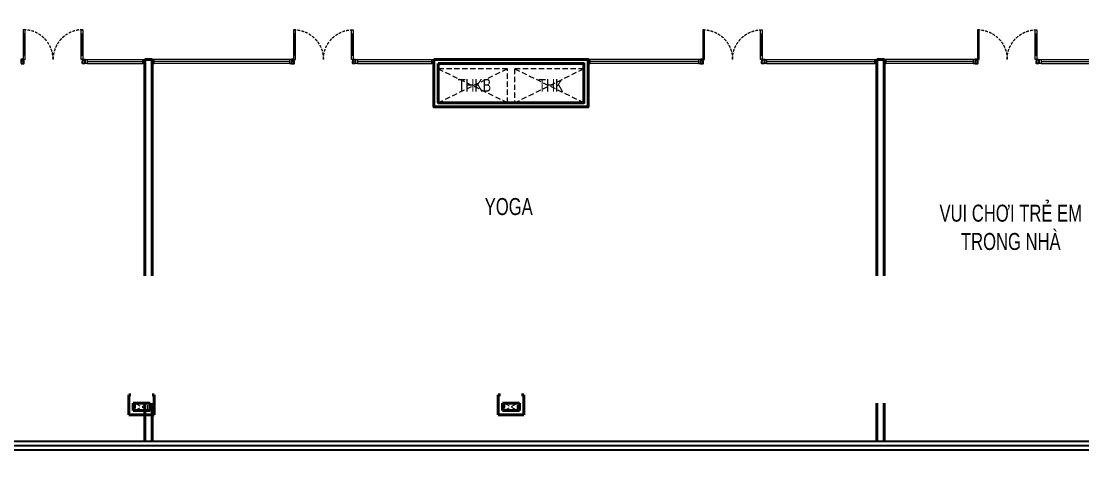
# Model space of a CAD drawing. Header units: millimetres. Extents: x -361611864 to 361244677, y -284134798 to 284403648.
# Drawn here: x -36757 to -11783, y 5957 to 16570 of the extents above; entities that cross this region are included whole.
import ezdxf
from ezdxf.enums import TextEntityAlignment as Align
from ezdxf.xclip import XClip

# ---------------------------------------------------------------- set-up
doc = ezdxf.new("R2010")
doc.units = ezdxf.units.MM
doc.header["$MEASUREMENT"] = 0
doc.header["$XCLIPFRAME"] = 0
doc.linetypes.add('HIDDEN', pattern=[0.375, 0.25, -0.125])
doc.linetypes.add('HIDDEN2', pattern=[0.1875, 0.125, -0.0625])
doc.layers.add('A-COLUMN UPDATE', color=7, linetype='Continuous', true_color=0xff1f1f)
for name, color, linetype in [('A-GLAZ', 135, 'Continuous'), ('KT-Text', 7, 'Continuous'), ('KTV-KT-CUA DI', 5, 'Continuous'), ('Xref_ST_MBDV Cot vach 30.7.2022$0$KT-Text', 7, 'Continuous')]:
    doc.layers.add(name, color=color, linetype=linetype)
for name, color, linetype, lineweight in [('AUDIT_I_220808132811-11', 7, 'Continuous', 9), ('KT-Kich thuoc', 159, 'Continuous', 18), ('KT-lomo nuoc', 3, 'HIDDEN', 5), ('KT-Net cat', 1, 'Continuous', 40), ('KT-Net cua', 87, 'Continuous', 9), ('SPE-MEP-HVAC', 140, 'Continuous', 0), ('Xref_ST_MBDV Cot vach 30.7.2022$0$Xref_ST_MBDV Cot vach 30.7.2022|Xref_ST_MBDV Cot vach 30.7.2022|Xref_ST_MBDV Cot vach 30.7.2022|Xref_ST_MBDV Cot vach 30.7.2022|00_duong_QH', 7, 'Continuous', 9)]:
    doc.layers.add(name, color=color, linetype=linetype, lineweight=lineweight)
doc.styles.add('Arial', font='arial.ttf', dxfattribs={"width": 0.7})
doc.styles.add('Xref_ST_MBDV Cot vach 30.7.2022$0$Arial', font='arial.ttf', dxfattribs={"width": 0.7})

# ---------------------------------------------------------------- blocks, each defined once
blk = doc.blocks.new('*U213')
at = {"color": 8}
for p, q in [((50, 100), (1804, 100)), ((50, 0), (1804, 0))]:
    blk.add_line(p, q, dxfattribs=at)
blk.add_line((50, 50), (1804, 50))
for points in [[(0, 0), (50, 0), (50, 100), (0, 100)], [(1804, 0), (1854, 0), (1854, 100), (1804, 100)]]:
    blk.add_lwpolyline(points, close=True)
blk = doc.blocks.new('*U210')
for p, q in [((-1410, -100), (-1450, -100)), ((-90, -100), (-50, -100)), ((-1410, -600), (-1450, -600)), ((-90, -600), (-50, -600))]:
    blk.add_line(p, q)
at = {"color": 251}
for p, q in [((-1430, -100), (-1430, -600)), ((-70, -100), (-70, -600))]:
    blk.add_line(p, q, dxfattribs=at)
for points in [[(-1450, 0), (-1410, 0), (-1410, -700), (-1450, -700)], [(-50, 0), (-90, 0), (-90, -700), (-50, -700)]]:
    blk.add_lwpolyline(points, close=True)
at = {"color": 251, "linetype": 'HIDDEN2', "ltscale": 500}
for centre, start, end in [((-1450, 0), 270, 0), ((-50, 0), 180, 270)]:
    blk.add_arc(centre, 700, start, end, dxfattribs=at)
at = {"layer": 'KTV-KT-CUA DI'}
for points in [[(-1500, 100), (-1440, 100), (-1440, 40), (-1450, 40), (-1450, 0), (-1500, 0)], [(0, 100), (-60, 100), (-60, 40), (-50, 40), (-50, 0), (0, 0)]]:
    blk.add_lwpolyline(points, close=True, dxfattribs=at)
blk = doc.blocks.new('*U533')
at = {"color": 8}
for p, q in [((50, 100), (3231, 100)), ((50, 0), (3231, 0))]:
    blk.add_line(p, q, dxfattribs=at)
blk.add_line((50, 50), (3231, 50))
for points in [[(0, 0), (50, 0), (50, 100), (0, 100)], [(3231, 0), (3281, 0), (3281, 100), (3231, 100)]]:
    blk.add_lwpolyline(points, close=True)
blk = doc.blocks.new('*U214')
at = {"color": 8}
for p, q in [((50, 100), (1364, 100)), ((50, 0), (1364, 0))]:
    blk.add_line(p, q, dxfattribs=at)
blk.add_line((50, 50), (1364, 50))
for points in [[(0, 0), (50, 0), (50, 100), (0, 100)], [(1364, 0), (1414, 0), (1414, 100), (1364, 100)]]:
    blk.add_lwpolyline(points, close=True)
blk = doc.blocks.new('l5 boundary')
at = {"layer": 'A-GLAZ', "elevation": 0}
blk.add_lwpolyline([(12675935, 1069203, -0.114033), (12687755, 1070668), (12702814, 1066317, -0.260467), (12705605, 1063842), (12711075, 1048030, 0.290863), (12714939, 1045359), (12744586, 1045359, -0.265528), (12747426, 1043237), (12750790, 1027631, -0.451371), (12745789, 1021759), (12700652, 1021759, -0.326781), (12695787, 1025328), (12691281, 1038349, 0.327702), (12675772, 1044606), (12658116, 1038514, -0.133076), (12655306, 1038632), (12654134, 1039088, -0.183721), (12652347, 1040641), (12647876, 1048143, -0.022157), (12644459, 1053899, -0.462092), (12646535, 1059064), (12675935, 1069203)], format="xyb", dxfattribs=at)
for points in [[(12675968, 1069109, -0.113956), (12687736, 1070569), (12702789, 1066220, -0.260691), (12705510, 1063809), (12710982, 1047994, 0.291185), (12714938, 1045259), (12744580, 1045259, -0.264299), (12747330, 1043206), (12750692, 1027613, -0.451113), (12745788, 1021859), (12700652, 1021859, -0.326852), (12695882, 1025360), (12691372, 1038392, 0.327998), (12675743, 1044701), (12658089, 1038611, -0.132658), (12655339, 1038726), (12654169, 1039182, -0.183978), (12652434, 1040690), (12647961, 1048196, -0.022163), (12644547, 1053946, -0.462097), (12646567, 1058970)], [(12676002, 1069015, -0.113879), (12687717, 1070471), (12702765, 1066123, -0.260924), (12705416, 1063777), (12710888, 1047958, 0.291495), (12714936, 1045159), (12744574, 1045159, -0.263018), (12747234, 1043175), (12750593, 1027596, -0.450846), (12745787, 1021959), (12700652, 1021959, -0.326925), (12695977, 1025391), (12691463, 1038435, 0.328292), (12675714, 1044797), (12658062, 1038707, -0.132227), (12655372, 1038821), (12654204, 1039275, -0.184247), (12652521, 1040739), (12648046, 1048249, -0.022168), (12644635, 1053992, -0.462102), (12646600, 1058875)]]:
    blk.add_lwpolyline(points, format="xyb", close=True, dxfattribs=at)
blk = doc.blocks.new('*U310')
at = {"layer": 'KT-lomo nuoc', "ltscale": 500}
for p, q in [((295, 57), (32, -167)), ((327, -110), (0, 0))]:
    blk.add_line(p, q, dxfattribs=at)
blk.add_lwpolyline([(295, 57), (327, -110), (32, -167), (0, 0)], close=True, dxfattribs=at)
blk = doc.blocks.new('CTN TN T39')
at = {"layer": 'KT-Net cat'}
for p, q in [((-30300, -19300, 0), (-30300, -19770, 0)), ((-30300, -19300, 0), (-30251, -19300, 0)), ((-29751, -19300, 0), (-29700, -19300, 0)), ((-29700, -19300, 0), (-29700, -19770, 0)), ((-21600, -19300, 0), (-21600, -19770, 0)), ((-21600, -19300, 0), (-21551, -19300, 0)), ((-21051, -19300, 0), (-21000, -19300, 0)), ((-21000, -19300, 0), (-21000, -19770, 0)), ((-30200, -19670, 0), (-30200, -19500, 0)), ((-30200, -19500, 0), (-29800, -19500, 0)), ((-30200, -19670, 0), (-29800, -19670, 0)), ((-29800, -19670, 0), (-29800, -19500, 0)), ((-21500, -19670, 0), (-21500, -19500, 0)), ((-21500, -19500, 0), (-21100, -19500, 0)), ((-21500, -19670, 0), (-21100, -19670, 0)), ((-21100, -19670, 0), (-21100, -19500, 0)), ((-29700, -19770, 0), (-30300, -19770, 0)), ((-21000, -19770, 0), (-21600, -19770, 0))]:
    blk.add_line(p, q, dxfattribs=at)
at = {"layer": 'KT-lomo nuoc', "linetype": 'HIDDEN', "xscale": -0.9999999999999997, "rotation": 10.8976534755902}
for p in [(-29851, -19500, 0), (-21151, -19500, 0)]:
    blk.add_blockref('*U310', p, dxfattribs=at)
blk = doc.blocks.new('*U324')
at = {"color": 8}
for p, q in [((50, 100), (2600, 100)), ((50, 0), (2600, 0))]:
    blk.add_line(p, q, dxfattribs=at)
blk.add_line((50, 50), (2600, 50))
for points in [[(0, 0), (50, 0), (50, 100), (0, 100)], [(2600, 0), (2650, 0), (2650, 100), (2600, 100)]]:
    blk.add_lwpolyline(points, close=True)
blk = doc.blocks.new('*U323')
at = {"color": 8}
for p, q in [((50, 100), (2600, 100)), ((50, 0), (2600, 0))]:
    blk.add_line(p, q, dxfattribs=at)
blk.add_line((50, 50), (2600, 50))
for points in [[(0, 0), (50, 0), (50, 100), (0, 100)], [(2600, 0), (2650, 0), (2650, 100), (2600, 100)]]:
    blk.add_lwpolyline(points, close=True)
blk = doc.blocks.new('*U325')
at = {"color": 8}
for p, q in [((50, 100), (2097, 100)), ((50, 0), (2097, 0))]:
    blk.add_line(p, q, dxfattribs=at)
blk.add_line((50, 50), (2097, 50))
for points in [[(0, 0), (50, 0), (50, 100), (0, 100)], [(2097, 0), (2147, 0), (2147, 100), (2097, 100)]]:
    blk.add_lwpolyline(points, close=True)
blk = doc.blocks.new('*U646')
at = {"linetype": 'HIDDEN', "ltscale": 500}
for p, q in [((747, -1655), (0, 0)), ((1257, -1038), (-509, -617))]:
    blk.add_line(p, q, dxfattribs=at)
blk.add_lwpolyline([(1257, -1038), (747, -1655), (-509, -617), (0, 0)], close=True, dxfattribs=at)
blk = doc.blocks.new('*U536')
at = {"linetype": 'HIDDEN', "ltscale": 500}
for p, q in [((747, -1655), (0, 0)), ((1257, -1038), (-509, -617))]:
    blk.add_line(p, q, dxfattribs=at)
blk.add_lwpolyline([(1257, -1038), (747, -1655), (-509, -617), (0, 0)], close=True, dxfattribs=at)

msp = doc.modelspace()

# ---------------------------------------------------------------- linework, layer by layer
at = {"layer": 'AUDIT_I_220808132811-11', "elevation": 0}
msp.add_lwpolyline([(-70845.1, 31089.8, 0.2042795), (-70778.8, 31210.9), (-70555, 32240.8, -0.2754116), (-69827.2, 33041.3), (-65414.8, 34559.2, -0.4141945), (-64253.7, 33994.6), (-55924.5, 9903.9, 0.3197537), (-51104.5, 6470.4), (-5967.1, 6470.4, 0.3653099), (-1001.1, 10781.1)], format="xyb", dxfattribs=at)
at = {"layer": 'KT-Net cat'}
for p, q in [((-33843.1, 10570, 0), (-33843, 15670.4, 0)), ((-33843, 15670.4, 0), (-33673, 15670.4, 0)), ((-33673.1, 10570, 0), (-33673, 15670.4, 0)), ((-16608.1, 10570.4, 0), (-16608.1, 15670.4, 0)), ((-16438.1, 15670.4, 0), (-16608.1, 15670.4, 0)), ((-16438.1, 10570.4, 0), (-16438.1, 15670.4, 0)), ((-33843.1, 7570.4, 0), (-33843.1, 6670.4, 0)), ((-33673.1, 7570.4, 0), (-33673.1, 6670.4, 0)), ((-16608.1, 7570.4, 0), (-16608.1, 6670.4, 0)), ((-16438.1, 7570.4, 0), (-16438.1, 6670.4, 0))]:
    msp.add_line(p, q, dxfattribs=at)
at = {"layer": 'KT-Net cat', "elevation": 0}
for points in [[(-27038.1, 15670.4), (-23408.1, 15670.4), (-23408.1, 14550.4), (-27038.1, 14550.4)], [(-26938.1, 15570.4), (-23508.1, 15570.4), (-23508.1, 14650.4), (-26938.1, 14650.4)]]:
    msp.add_lwpolyline(points, close=True, dxfattribs=at)
at = {"layer": 'Xref_ST_MBDV Cot vach 30.7.2022$0$Xref_ST_MBDV Cot vach 30.7.2022|Xref_ST_MBDV Cot vach 30.7.2022|Xref_ST_MBDV Cot vach 30.7.2022|Xref_ST_MBDV Cot vach 30.7.2022|00_duong_QH', "elevation": 0}
msp.add_lwpolyline([(-70845.1, 31089.8, 0.2042795), (-70778.8, 31210.9), (-70555, 32240.8, -0.2754116), (-69827.2, 33041.3), (-65414.8, 34559.2, -0.4141945), (-64253.7, 33994.6), (-55924.5, 9903.9, 0.3197537), (-51104.5, 6470.4), (-5967.1, 6470.4, 0.3653099), (-1001.1, 10781.1)], format="xyb", dxfattribs=at)

# ---------------------------------------------------------------- block references
at = {"layer": 'A-COLUMN UPDATE'}
ref = msp.add_blockref('l5 boundary', (-12751756.2, -1015288.9, 0), dxfattribs=at)
XClip(ref).set_block_clipping_path([(12617922.6520303302, 999473.9989193338), (12765146.6520303302, 1080853.421006578)])
at = {"layer": 'KT-Kich thuoc', "color": 2}
msp.add_blockref('CTN TN T39', (-3922.5, 27070.4, 0), dxfattribs=at)
at = {"layer": 'KT-Net cua', "extrusion": (-7.01968e-14, -2.19555e-13, -1), "xscale": -1, "zscale": -1, "rotation": 180}
msp.add_blockref('*U210', (36756.9, 15670.4, 0), dxfattribs=at)
at = {"layer": 'KT-Net cua', "extrusion": (7.01968e-14, -2.19555e-13, -1), "zscale": -1, "rotation": 180.0000000000094}
for p in [(28891.8, 15670.4, 0), (19258.1, 15670.4, 0), (12790.6, 15670.4, 0)]:
    msp.add_blockref('*U210', p, dxfattribs=at)
at = {"layer": 'KT-Net cua', "xscale": -1, "rotation": 180}
for name, p in [('*U214', (-35256.9, 15670.4, 0)), ('*U213', (-28891.8, 15670.4, 0)), ('*U324', (-19258.1, 15670.4, 0)), ('*U325', (-12790.6, 15670.4, 0))]:
    msp.add_blockref(name, p, dxfattribs=at)
at = {"layer": 'KT-Net cua', "rotation": 180}
for name, p in [('*U533', (-30391.8, 15670.4, 0)), ('*U323', (-20758.1, 15670.4, 0)), ('*U325', (-14290.6, 15670.4, 0))]:
    msp.add_blockref(name, p, dxfattribs=at)
at = {"layer": 'SPE-MEP-HVAC', "linetype": 'HIDDEN', "ltscale": 1000, "xscale": -1, "rotation": 320.4488274336413}
for name, p in [('*U536', (-25308.1, 15450.4)), ('*U646', (-23508.1, 15450.4))]:
    msp.add_blockref(name, p, dxfattribs=at)

# ---------------------------------------------------------------- texts
at = {"layer": 'KT-Text', "extrusion": (-7.71519e-08, -2.67965e-08, 1), "style": 'Arial', "oblique": 360, "width": 0.7}
for s, p in [('THKB', (-26083.8, 14911.8, 0)), ('THK', (-24283.8, 14911.8, 0))]:
    msp.add_text(s, height=300, dxfattribs=at).set_placement(p, align=Align.CENTER)
at = {"layer": 'Xref_ST_MBDV Cot vach 30.7.2022$0$KT-Text', "char_height": 400, "width": 4296.111, "attachment_point": 2, "style": 'Xref_ST_MBDV Cot vach 30.7.2022$0$Arial'}
for s, insert in [('YOGA', (-25277.2, 12404.4)), ('VUI CHƠI TRẺ EM TRONG NHÀ', (-13455, 12249))]:
    msp.add_mtext(s, dxfattribs=dict(at, insert=insert))

doc.saveas('drawing.dxf')
